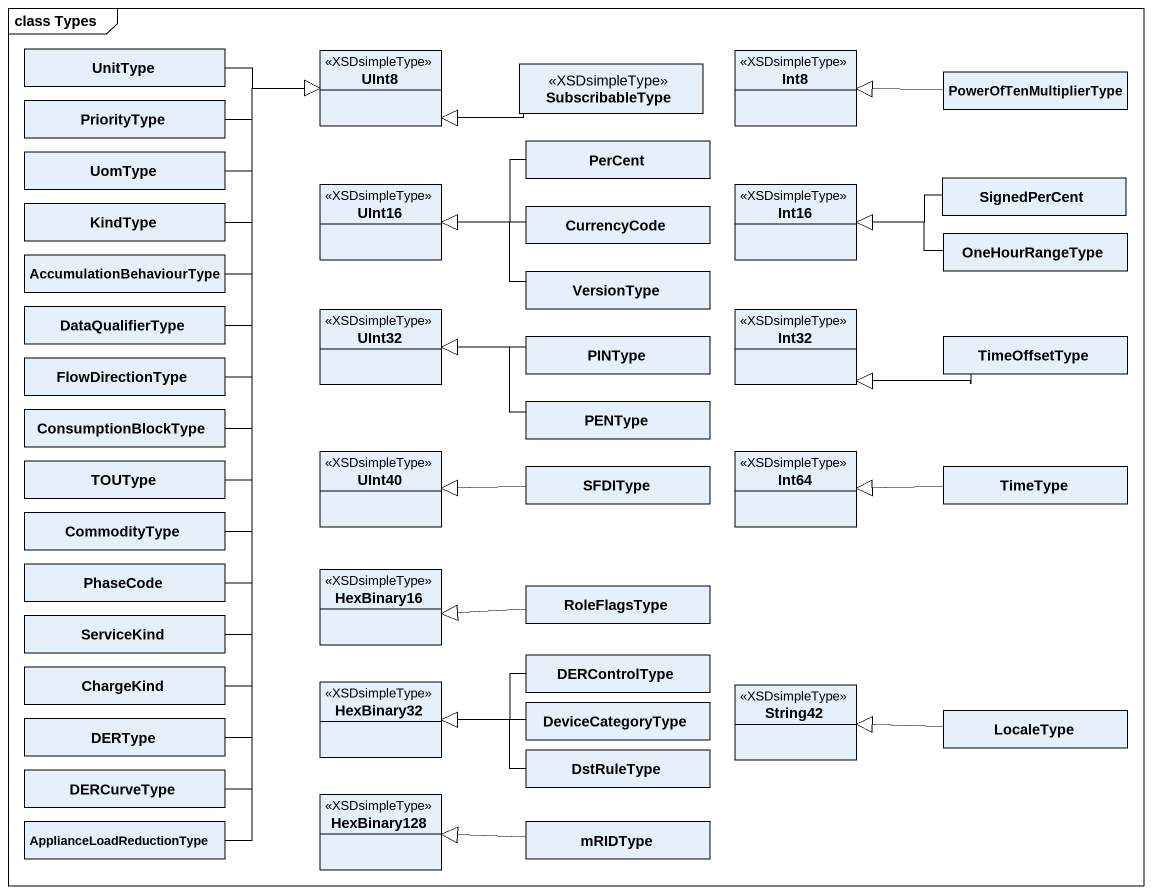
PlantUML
@startuml
mainframe class Types
hide circle
hide empty members
class UnitType
class UInt8 <<XSDsimpleType>>
class Int8 <<XSDsimpleType>>
class PriorityType
class SubscribableType <<XSDsimpleType>>
class PowerOfTenMultiplierType
class UomType
class PerCent
class SignedPerCent
class KindType
class UInt16 <<XSDsimpleType>>
class CurrencyCode
class Int16 <<XSDsimpleType>>
class OneHourRangeType
class AccumulationBehaviourType
class VersionType
class FlowDirectionType
class DataQualifierType
class UInt32 <<XSDsimpleType>>
class PINType
class Int32 <<XSDsimpleType>>
class TimeOffsetType
class ConsumptionBlockType
class PENType
class TOUType
class UInt40 <<XSDsimpleType>>
class SFDIType
class Int64 <<XSDsimpleType>>
class TimeType
class CommodityType
class PhaseCode
class HexBinary16 <<XSDsimpleType>>
class RoleFlagsType
class ChargeKind
class ServiceKind
class DERControlType
class DERType
class HexBinary32 <<XSDsimpleType>>
class DeviceCategoryType
class String42 <<XSDsimpleType>>
class LocaleType
class DERCurveType
class DstRuleType
class ApplianceLoadReductionType
class HexBinary128 <<XSDsimpleType>>
class mRIDType
UnitType -right-|> UInt8
PriorityType -right-|> UInt8
SubscribableType -left-|> UInt8
PowerOfTenMultiplierType -left-|> Int8
UomType -right-|> UInt8
PerCent -left-|> UInt16
SignedPerCent -left-|> Int16
KindType -right-|> UInt8
CurrencyCode -left-|> UInt16
OneHourRangeType -left-|> Int16
AccumulationBehaviourType -up-|> UInt8
VersionType -left-|> UInt16
FlowDirectionType -up-|> UInt8
DataQualifierType -up-|> UInt8
PINType -left-|> UInt32
TimeOffsetType -left-|> Int32
ConsumptionBlockType -up-|> UInt8
PENType -left-|> UInt32
TOUType -up-|> UInt8
SFDIType -left-|> UInt40
TimeType -left-|> Int64
CommodityType -up-|> UInt8
PhaseCode -up-|> UInt8
RoleFlagsType -left-|> HexBinary16
ChargeKind -up-|> UInt8
ServiceKind -up-|> UInt8
DERControlType -left-|> HexBinary32
DERType -up-|> UInt8
DeviceCategoryType -left-|> HexBinary32
LocaleType -left-|> String42
DERCurveType -up-|> UInt8
DstRuleType -left-|> HexBinary32
ApplianceLoadReductionType -up-|> UInt8
mRIDType -left-|> HexBinary128
@enduml
